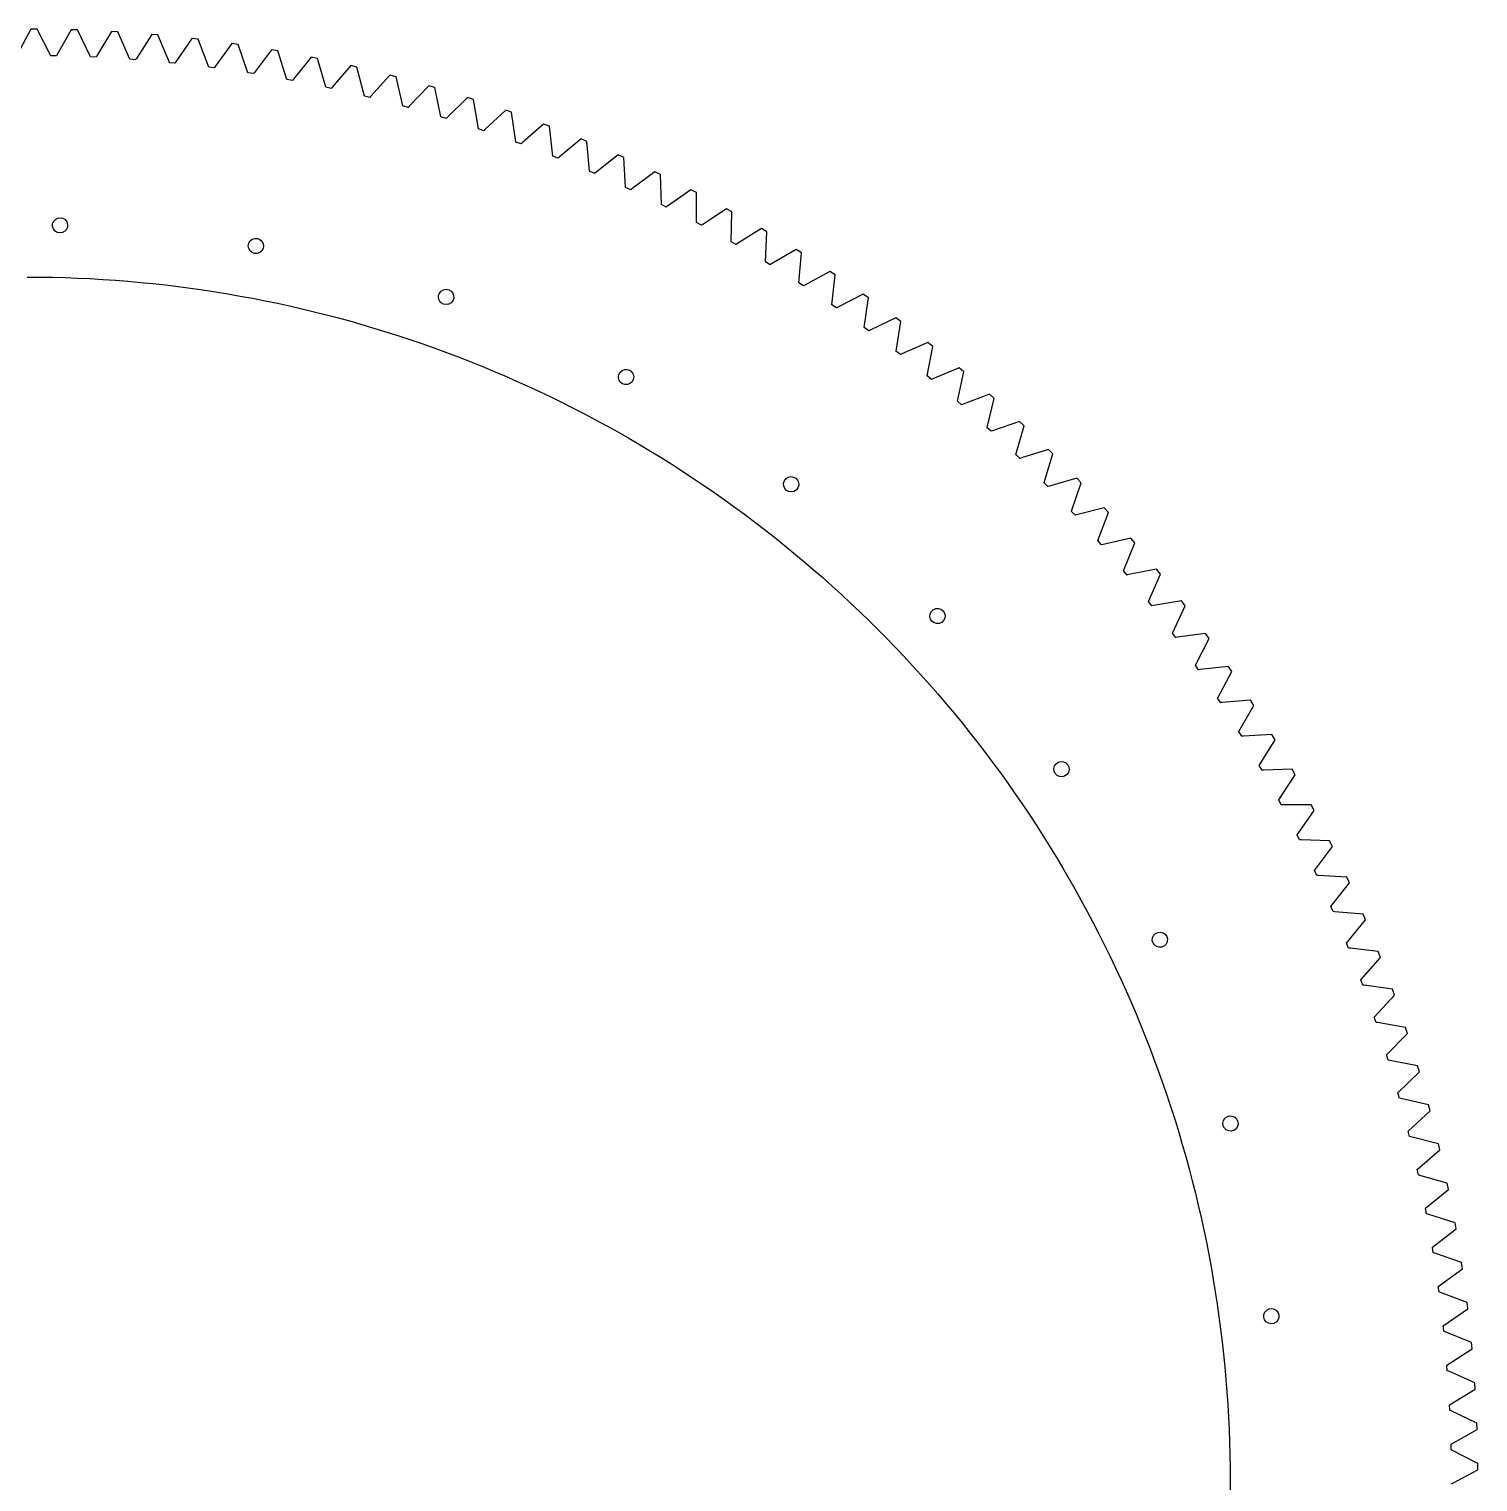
# Model space of a CAD drawing. Header units: metres. Extents: x -285 to 285, y -570 to 0.
# Drawn here: x 0.4 to 285.1, y -285.5 to 0 of the extents above; entities that cross this region are included whole.
import ezdxf

# ---------------------------------------------------------------- set-up
doc = ezdxf.new("R2010")
doc.units = ezdxf.units.M

msp = doc.modelspace()

# ---------------------------------------------------------------- linework, layer by layer
for p, q in [((0.70168, 0.00031), (-1.91145, -4.93893)), ((1.9407, -0.00543), (0.70168, 0.00031)), ((4.6405, -5.23967), (1.9407, -0.00543)), ((8.62764, -0.12938), (5.8782, -4.99408)), ((9.86604, -0.16956), (8.62764, -0.12938)), ((12.4193, -5.47685), (9.86604, -0.16956)), ((16.547, -0.47934), (13.6633, -5.26575)), ((17.7837, -0.55394), (16.547, -0.47934)), ((20.1885, -5.93015), (17.7837, -0.55394)), ((24.4535, -1.04932), (21.4379, -5.75371)), ((25.6877, -1.15826), (24.4535, -1.04932)), ((27.9421, -6.59924), (25.6877, -1.15826)), ((32.3411, -1.83887), (29.1959, -6.4576)), ((33.5718, -1.98207), (32.3411, -1.83887)), ((35.674, -7.48363), (33.5718, -1.98207)), ((40.2037, -2.84737), (36.9314, -7.37689)), ((41.43, -3.02472), (40.2037, -2.84737)), ((4.6404, -5.24591), (4.6405, -5.23967)), ((5.7356, -5.26619), (4.6404, -5.24591)), ((5.73572, -5.25998), (5.7356, -5.26619)), ((5.8782, -4.99408), (5.73572, -5.25998)), ((12.419, -5.48305), (12.4193, -5.47685)), ((13.5132, -5.53378), (12.419, -5.48305)), ((13.5135, -5.52759), (13.5132, -5.53378)), ((13.6633, -5.26575), (13.5135, -5.52759)), ((43.3785, -8.58258), (41.43, -3.02472)), ((48.0352, -4.07404), (44.6382, -8.51085)), ((49.2561, -4.28543), (48.0352, -4.07404)), ((51.0493, -9.89531), (49.2561, -4.28543)), ((55.8297, -5.51794), (52.3107, -9.85861)), ((57.0442, -5.76318), (55.8297, -5.51794)), ((20.188, -5.93634), (20.1885, -5.93015)), ((21.2804, -6.01747), (20.188, -5.93634)), ((21.2809, -6.01128), (21.2804, -6.01747)), ((21.4379, -5.75371), (21.2809, -6.01128)), ((27.9414, -6.60542), (27.9421, -6.59924)), ((29.0311, -6.7169), (27.9414, -6.60542)), ((29.0318, -6.71072), (29.0311, -6.7169)), ((29.1959, -6.4576), (29.0318, -6.71072)), ((35.6732, -7.48979), (35.674, -7.48363)), ((36.7594, -7.6315), (35.6732, -7.48979)), ((36.7603, -7.62534), (36.7594, -7.6315)), ((36.9314, -7.37689), (36.7603, -7.62534)), ((44.6382, -8.51085), (44.4603, -8.75446)), ((58.6808, -11.4207), (57.0442, -5.76318)), ((63.5809, -7.17796), (59.9426, -11.4191)), ((64.7882, -7.45686), (63.5809, -7.17796)), ((66.2668, -13.1577), (64.7882, -7.45686)), ((43.3775, -8.58873), (43.3785, -8.58258)), ((44.4593, -8.76059), (43.3775, -8.58873)), ((44.4603, -8.75446), (44.4593, -8.76059)), ((51.0482, -9.9014), (51.0493, -9.89531)), ((52.1248, -10.1033), (51.0482, -9.9014)), ((52.126, -10.0972), (52.1248, -10.1033)), ((52.3107, -9.85861), (52.126, -10.0972)), ((59.9426, -11.4191), (59.7514, -11.6525)), ((71.2831, -9.05281), (67.5282, -13.1912)), ((72.4821, -9.36517), (71.2831, -9.05281)), ((73.8017, -15.1049), (72.4821, -9.36517)), ((78.9301, -11.141), (75.0617, -15.1734)), ((80.1199, -11.4866), (78.9301, -11.141)), ((58.6795, -11.4268), (58.6808, -11.4207)), ((59.7501, -11.6585), (58.6795, -11.4268)), ((59.7514, -11.6525), (59.7501, -11.6585)), ((66.2654, -13.1638), (66.2668, -13.1577)), ((67.3291, -13.4251), (66.2654, -13.1638)), ((67.3306, -13.4191), (67.3291, -13.4251)), ((67.5282, -13.1912), (67.3306, -13.4191)), ((81.2795, -17.2608), (80.1199, -11.4866)), ((86.5161, -13.441), (82.5371, -17.3643)), ((87.6959, -13.8195), (86.5161, -13.441)), ((88.6945, -19.6238), (87.6959, -13.8195)), ((73.8001, -15.1109), (73.8017, -15.1049)), ((74.8562, -15.4018), (73.8001, -15.1109)), ((74.8578, -15.3958), (74.8562, -15.4018)), ((75.0617, -15.1734), (74.8578, -15.3958)), ((94.0353, -15.951), (89.9488, -19.7622)), ((95.2041, -16.3622), (94.0353, -15.951)), ((96.041, -22.1919), (95.2041, -16.3622)), ((81.2777, -17.2668), (81.2795, -17.2608)), ((82.3253, -17.5869), (81.2777, -17.2668)), ((82.3271, -17.5809), (82.3253, -17.5869)), ((82.5371, -17.3643), (82.3271, -17.5809)), ((88.6926, -19.6297), (88.6945, -19.6238)), ((89.7309, -19.9788), (88.6926, -19.6297)), ((89.7328, -19.9729), (89.7309, -19.9788)), ((89.9488, -19.7622), (89.7328, -19.9729)), ((101.482, -18.669), (97.2909, -22.3652)), ((102.639, -19.1125), (101.482, -18.669)), ((103.313, -24.9633), (102.639, -19.1125)), ((96.0389, -22.1977), (96.041, -22.1919)), ((97.067, -22.5756), (96.0389, -22.1977)), ((97.0692, -22.5697), (97.067, -22.5756)), ((97.2909, -22.3652), (97.0692, -22.5697)), ((108.85, -21.593), (104.558, -25.1712)), ((109.994, -22.0685), (108.85, -21.593)), ((110.506, -27.9357), (109.994, -22.0685)), ((103.311, -24.9691), (103.313, -24.9633)), ((104.328, -25.3753), (103.311, -24.9691)), ((104.331, -25.3696), (104.328, -25.3753)), ((104.558, -25.1712), (104.331, -25.3696)), ((116.134, -24.7207), (111.744, -28.1782)), ((117.264, -25.2278), (116.134, -24.7207)), ((117.613, -31.107), (117.264, -25.2278)), ((110.503, -27.9415), (110.506, -27.9357)), ((111.509, -28.3758), (110.503, -27.9415)), ((111.511, -28.3701), (111.509, -28.3758)), ((111.744, -28.1782), (111.511, -28.3701)), ((123.328, -28.0496), (118.844, -31.3838)), ((124.444, -28.5879), (123.328, -28.0496)), ((117.61, -31.1126), (117.613, -31.107)), ((118.603, -31.5748), (117.61, -31.1126)), ((118.844, -31.3838), (118.606, -31.5692)), ((124.629, -34.4746), (124.444, -28.5879)), ((118.606, -31.5692), (118.603, -31.5748)), ((130.427, -31.5772), (125.852, -34.7854)), ((131.527, -32.1464), (130.427, -31.5772)), ((131.548, -38.0359), (131.527, -32.1464)), ((5.98045, -37.152), (6.49568, -37.075)), ((6.49568, -37.075), (7.00616, -37.1789)), ((124.626, -34.4801), (124.629, -34.4746)), ((125.606, -34.9697), (124.626, -34.4801)), ((125.609, -34.9642), (125.606, -34.9697)), ((125.852, -34.7854), (125.609, -34.9642)), ((137.425, -35.3008), (132.762, -38.3806)), ((138.509, -35.9004), (137.425, -35.3008)), ((138.366, -41.7882), (138.509, -35.9004)), ((4.9729, -38.7962), (4.98653, -38.2755)), ((5.1382, -39.2903), (4.9729, -38.7962)), ((4.98653, -38.2755), (5.17746, -37.7908)), ((5.46249, -39.698), (5.1382, -39.2903)), ((5.17746, -37.7908), (5.52264, -37.4006)), ((5.90666, -39.9701), (5.46249, -39.698)), ((5.52264, -37.4006), (5.98045, -37.152)), ((6.41716, -40.074), (5.90666, -39.9701)), ((7.39018, -39.7484), (6.93237, -39.997)), ((7.00616, -37.1789), (7.45035, -37.4511)), ((7.73538, -39.3583), (7.39018, -39.7484)), ((7.45035, -37.4511), (7.77464, -37.8588)), ((7.9263, -38.8736), (7.73538, -39.3583)), ((7.77464, -37.8588), (7.93994, -38.3528)), ((7.93994, -38.3528), (7.9263, -38.8736)), ((131.545, -38.0414), (131.548, -38.0359)), ((132.511, -38.558), (131.545, -38.0414)), ((132.514, -38.5525), (132.511, -38.558)), ((132.762, -38.3806), (132.514, -38.5525)), ((144.317, -39.2175), (139.57, -42.1665)), ((145.384, -39.847), (144.317, -39.2175)), ((145.078, -45.7285), (145.384, -39.847)), ((6.93237, -39.997), (6.41716, -40.074)), ((43.4476, -42.607), (43.5425, -42.0948)), ((43.5336, -43.1208), (43.4476, -42.607)), ((43.5425, -42.0948), (43.8069, -41.6459)), ((43.8069, -41.6459), (44.2089, -41.3146)), ((44.2089, -41.3146), (44.7, -41.1407)), ((44.7, -41.1407), (45.2209, -41.1452)), ((45.2209, -41.1452), (45.7089, -41.3277)), ((45.7089, -41.3277), (46.105, -41.666)), ((46.105, -41.666), (46.3615, -42.1194)), ((46.4475, -42.6332), (46.3526, -43.1454)), ((46.3615, -42.1194), (46.4475, -42.6332)), ((138.363, -41.7936), (138.366, -41.7882)), ((139.315, -42.3369), (138.363, -41.7936)), ((139.318, -42.3315), (139.315, -42.3369)), ((139.57, -42.1665), (139.318, -42.3315)), ((43.7901, -43.5742), (43.5336, -43.1208)), ((44.1862, -43.9125), (43.7901, -43.5742)), ((44.6742, -44.095), (44.1862, -43.9125)), ((45.1951, -44.0995), (44.6742, -44.095)), ((45.6862, -43.9256), (45.1951, -44.0995)), ((46.0882, -43.5943), (45.6862, -43.9256)), ((46.3526, -43.1454), (46.0882, -43.5943)), ((151.097, -43.3243), (146.27, -46.1402)), ((152.146, -43.9832), (151.097, -43.3243)), ((151.677, -49.8539), (152.146, -43.9832)), ((145.074, -45.7338), (145.078, -45.7285)), ((146.01, -46.3034), (145.074, -45.7338)), ((146.013, -46.2981), (146.01, -46.3034)), ((146.27, -46.1402), (146.013, -46.2981)), ((157.76, -47.618), (152.857, -50.2986)), ((158.791, -48.3057), (157.76, -47.618)), ((158.158, -54.1612), (158.791, -48.3057)), ((0, -48.725), (2.47563, -48.738)), ((2.47563, -48.738), (4.951, -48.7768)), ((4.951, -48.7768), (7.42583, -48.8416)), ((7.42583, -48.8416), (9.89984, -48.9324)), ((9.89984, -48.9324), (12.3728, -49.049)), ((12.3728, -49.049), (14.8443, -49.1915)), ((14.8443, -49.1915), (17.3143, -49.3599)), ((17.3143, -49.3599), (19.7823, -49.5541)), ((19.7823, -49.5541), (22.2482, -49.7742)), ((22.2482, -49.7742), (24.7116, -50.0201)), ((24.7116, -50.0201), (27.1723, -50.2917)), ((27.1723, -50.2917), (29.6301, -50.5892)), ((29.6301, -50.5892), (32.0846, -50.9123)), ((32.0846, -50.9123), (34.5356, -51.2611)), ((34.5356, -51.2611), (36.9827, -51.6356)), ((81.3578, -51.4966), (81.8066, -51.2322)), ((81.8066, -51.2322), (82.3188, -51.1373)), ((82.3188, -51.1373), (82.8326, -51.2233)), ((82.8326, -51.2233), (83.2861, -51.4798)), ((151.673, -49.8591), (151.677, -49.8539)), ((152.593, -50.4545), (151.673, -49.8591)), ((152.596, -50.4492), (152.593, -50.4545)), ((152.857, -50.2986), (152.596, -50.4492)), ((36.9827, -51.6356), (39.4259, -52.0357)), ((39.4259, -52.0357), (41.8647, -52.4613)), ((41.8647, -52.4613), (44.2989, -52.9125)), ((44.2989, -52.9125), (46.7283, -53.3891)), ((46.7283, -53.3891), (49.1525, -53.8911)), ((49.1525, -53.8911), (51.5713, -54.4185)), ((80.8525, -52.3896), (81.0264, -51.8986)), ((80.8571, -52.9106), (80.8525, -52.3896)), ((81.0395, -53.3985), (80.8571, -52.9106)), ((81.0264, -51.8986), (81.3578, -51.4966)), ((81.3778, -53.7946), (81.0395, -53.3985)), ((81.8312, -54.0512), (81.3778, -53.7946)), ((82.345, -54.1371), (81.8312, -54.0512)), ((82.8573, -54.0422), (82.345, -54.1371)), ((83.3061, -53.7778), (82.8573, -54.0422)), ((83.2861, -51.4798), (83.6244, -51.8759)), ((83.6375, -53.3758), (83.3061, -53.7778)), ((83.6244, -51.8759), (83.8068, -52.3639)), ((83.8114, -52.8848), (83.6375, -53.3758)), ((83.8068, -52.3639), (83.8114, -52.8848)), ((158.155, -54.1663), (158.158, -54.1612)), ((159.057, -54.7869), (158.155, -54.1663)), ((164.302, -52.0952), (159.326, -54.6385)), ((165.313, -52.8114), (164.302, -52.0952)), ((164.518, -58.6469), (165.313, -52.8114)), ((51.5713, -54.4185), (53.9845, -54.9712)), ((53.9845, -54.9712), (56.3918, -55.5491)), ((56.3918, -55.5491), (58.7929, -56.1523)), ((58.7929, -56.1523), (61.1875, -56.7805)), ((61.1875, -56.7805), (63.5755, -57.4337)), ((159.061, -54.7818), (159.057, -54.7869)), ((159.326, -54.6385), (159.061, -54.7818)), ((170.717, -56.7525), (165.672, -59.1566)), ((171.707, -57.4965), (170.717, -56.7525)), ((63.5755, -57.4337), (65.9564, -58.112)), ((65.9564, -58.112), (68.3301, -58.8151)), ((68.3301, -58.8151), (70.6964, -59.5431)), ((70.6964, -59.5431), (73.0548, -60.2957)), ((164.514, -58.652), (164.518, -58.6469)), ((165.399, -59.2975), (164.514, -58.652)), ((165.403, -59.2924), (165.399, -59.2975)), ((165.672, -59.1566), (165.403, -59.2924)), ((170.75, -63.3078), (171.707, -57.4965)), ((73.0548, -60.2957), (75.4053, -61.0731)), ((75.4053, -61.0731), (77.7475, -61.875)), ((77.7475, -61.875), (80.0812, -62.7014)), ((80.0812, -62.7014), (82.4061, -63.5522)), ((176.999, -61.5864), (171.89, -63.8493)), ((176.851, -68.14), (177.969, -62.3576)), ((177.969, -62.3576), (176.999, -61.5864)), ((82.4061, -63.5522), (84.7219, -64.4273)), ((84.7219, -64.4273), (87.0285, -65.3266)), ((87.0285, -65.3266), (89.3255, -66.25)), ((170.746, -63.3127), (170.75, -63.3078)), ((171.613, -63.9825), (170.746, -63.3127)), ((171.617, -63.9776), (171.613, -63.9825)), ((171.89, -63.8493), (171.617, -63.9776)), ((89.3255, -66.25), (91.6127, -67.1974)), ((91.6127, -67.1974), (93.8899, -68.1687)), ((93.8899, -68.1687), (96.1568, -69.1638)), ((116.19, -68.4185), (116.267, -67.9032)), ((116.293, -68.929), (116.19, -68.4185)), ((116.267, -67.9032), (116.515, -67.4454)), ((116.515, -67.4454), (116.905, -67.1003)), ((116.905, -67.1003), (117.39, -66.9093)), ((117.39, -66.9093), (117.911, -66.8957)), ((117.911, -66.8957), (118.405, -67.061)), ((118.405, -67.061), (118.812, -67.3853)), ((118.812, -67.3853), (119.085, -67.8295)), ((119.085, -67.8295), (119.189, -68.3399)), ((119.189, -68.3399), (119.112, -68.8552)), ((176.847, -68.1448), (176.851, -68.14)), ((177.694, -68.8385), (176.847, -68.1448)), ((183.145, -66.593), (177.975, -68.713)), ((182.814, -73.14), (184.093, -67.3909)), ((184.093, -67.3909), (183.145, -66.593)), ((96.1568, -69.1638), (98.4131, -70.1825)), ((98.4131, -70.1825), (100.659, -71.2249)), ((100.659, -71.2249), (102.893, -72.2907)), ((116.566, -69.3731), (116.293, -68.929)), ((116.973, -69.6974), (116.566, -69.3731)), ((117.467, -69.8627), (116.973, -69.6974)), ((117.988, -69.8491), (117.467, -69.8627)), ((118.473, -69.6582), (117.988, -69.8491)), ((118.863, -69.313), (118.473, -69.6582)), ((119.112, -68.8552), (118.863, -69.313)), ((177.698, -68.8337), (177.694, -68.8385)), ((177.975, -68.713), (177.698, -68.8337)), ((102.893, -72.2907), (105.116, -73.3798)), ((105.116, -73.3798), (107.328, -74.4922)), ((182.81, -73.1447), (182.814, -73.14)), ((183.638, -73.8617), (182.81, -73.1447)), ((183.643, -73.857), (183.638, -73.8617)), ((183.922, -73.744), (183.643, -73.857)), ((189.149, -71.7686), (183.922, -73.744)), ((188.637, -78.3038), (190.075, -72.5925)), ((190.075, -72.5925), (189.149, -71.7686)), ((107.328, -74.4922), (109.528, -75.6277)), ((109.528, -75.6277), (111.716, -76.7861)), ((111.716, -76.7861), (113.892, -77.9674)), ((113.892, -77.9674), (116.055, -79.1714)), ((116.055, -79.1714), (118.205, -80.398)), ((188.633, -78.3084), (188.637, -78.3038)), ((189.441, -79.0481), (188.633, -78.3084)), ((189.445, -79.0435), (189.441, -79.0481)), ((189.727, -78.9384), (189.445, -79.0435)), ((195.007, -77.109), (189.727, -78.9384)), ((194.313, -83.6275), (195.91, -77.9584)), ((195.91, -77.9584), (195.007, -77.109)), ((118.205, -80.398), (120.343, -81.647)), ((120.343, -81.647), (122.467, -82.9184)), ((200.715, -82.6102), (195.386, -84.2921)), ((201.593, -83.4844), (200.715, -82.6102)), ((122.467, -82.9184), (124.578, -84.2119)), ((124.578, -84.2119), (126.675, -85.5275)), ((126.675, -85.5275), (128.758, -86.865)), ((194.309, -83.6319), (194.313, -83.6275)), ((195.096, -84.3938), (194.309, -83.6319)), ((195.1, -84.3894), (195.096, -84.3938)), ((195.386, -84.2921), (195.1, -84.3894)), ((199.84, -89.1069), (201.593, -83.4844)), ((128.758, -86.865), (130.828, -88.2242)), ((130.828, -88.2242), (132.882, -89.6049)), ((148.818, -88.7658), (149.135, -88.3525)), ((149.135, -88.3525), (149.574, -88.0726)), ((149.574, -88.0726), (150.083, -87.9599)), ((150.083, -87.9599), (150.599, -88.0279)), ((150.599, -88.0279), (151.061, -88.2684)), ((151.061, -88.2684), (151.413, -88.6525)), ((206.267, -88.268), (200.894, -89.8011)), ((207.121, -89.1662), (206.267, -88.268)), ((132.882, -89.6049), (134.923, -91.0072)), ((134.923, -91.0072), (136.948, -92.4307)), ((148.661, -89.2627), (148.818, -88.7658)), ((148.684, -89.7831), (148.661, -89.2627)), ((148.883, -90.2644), (148.684, -89.7831)), ((149.235, -90.6485), (148.883, -90.2644)), ((149.697, -90.889), (149.235, -90.6485)), ((150.214, -90.957), (149.697, -90.889)), ((150.722, -90.8443), (150.214, -90.957)), ((151.162, -90.5644), (150.722, -90.8443)), ((151.479, -90.1511), (151.162, -90.5644)), ((151.413, -88.6525), (151.613, -89.1338)), ((151.635, -89.6542), (151.479, -90.1511)), ((151.613, -89.1338), (151.635, -89.6542)), ((199.835, -89.1113), (199.84, -89.1069)), ((200.601, -89.8947), (199.835, -89.1113)), ((200.605, -89.8904), (200.601, -89.8947)), ((200.894, -89.8011), (200.605, -89.8904)), ((205.212, -94.7378), (207.121, -89.1662)), ((136.948, -92.4307), (138.959, -93.8754)), ((138.959, -93.8754), (140.954, -95.341)), ((211.66, -94.0779), (206.246, -95.4611)), ((212.488, -94.9995), (211.66, -94.0779)), ((140.954, -95.341), (142.934, -96.8275)), ((142.934, -96.8275), (144.898, -98.3345)), ((205.207, -94.7421), (205.212, -94.7378)), ((205.951, -95.5465), (205.207, -94.7421)), ((205.955, -95.5423), (205.951, -95.5465)), ((206.246, -95.4611), (205.955, -95.5423)), ((210.425, -100.516), (212.488, -94.9995)), ((144.898, -98.3345), (146.846, -99.8621)), ((146.846, -99.8621), (148.778, -101.41)), ((148.778, -101.41), (150.694, -102.978)), ((210.421, -100.52), (210.425, -100.516)), ((211.141, -101.345), (210.421, -100.52)), ((211.146, -101.341), (211.141, -101.345)), ((211.439, -101.268), (211.146, -101.341)), ((216.889, -100.036), (211.439, -101.268)), ((215.476, -106.437), (217.691, -100.98)), ((217.691, -100.98), (216.889, -100.036)), ((150.694, -102.978), (152.593, -104.566)), ((152.593, -104.566), (154.475, -106.174)), ((154.475, -106.174), (156.341, -107.801)), ((156.341, -107.801), (158.189, -109.448)), ((215.471, -106.441), (215.476, -106.437)), ((216.169, -107.285), (215.471, -106.441)), ((216.174, -107.281), (216.169, -107.285)), ((216.468, -107.216), (216.174, -107.281)), ((221.951, -106.136), (216.468, -107.216)), ((220.36, -112.496), (222.727, -107.102)), ((222.727, -107.102), (221.951, -106.136)), ((158.189, -109.448), (160.021, -111.114)), ((160.021, -111.114), (161.834, -112.8)), ((161.834, -112.8), (163.63, -114.504)), ((177.704, -114.464), (178.082, -114.105)), ((178.082, -114.105), (178.56, -113.897)), ((178.56, -113.897), (179.08, -113.866)), ((179.08, -113.866), (179.58, -114.014)), ((179.58, -114.014), (179.998, -114.323)), ((220.355, -112.499), (220.36, -112.496)), ((221.029, -113.363), (220.355, -112.499)), ((221.034, -113.359), (221.029, -113.363)), ((221.33, -113.302), (221.034, -113.359)), ((226.841, -112.375), (221.33, -113.302)), ((225.074, -118.688), (227.589, -113.362)), ((227.589, -113.362), (226.841, -112.375)), ((163.63, -114.504), (165.408, -116.227)), ((165.408, -116.227), (167.167, -117.968)), ((177.413, -115.447), (177.472, -114.93)), ((177.535, -115.954), (177.413, -115.447)), ((177.472, -114.93), (177.704, -114.464)), ((177.822, -116.388), (177.535, -115.954)), ((178.241, -116.698), (177.822, -116.388)), ((178.74, -116.846), (178.241, -116.698)), ((179.26, -116.814), (178.74, -116.846)), ((179.738, -116.607), (179.26, -116.814)), ((180.116, -116.248), (179.738, -116.607)), ((179.998, -114.323), (180.286, -114.758)), ((180.349, -115.782), (180.116, -116.248)), ((180.286, -114.758), (180.407, -115.264)), ((180.407, -115.264), (180.349, -115.782)), ((167.167, -117.968), (168.909, -119.728)), ((168.909, -119.728), (170.632, -121.506)), ((225.069, -118.692), (225.074, -118.688)), ((225.719, -119.574), (225.069, -118.692)), ((225.724, -119.57), (225.719, -119.574)), ((226.022, -119.521), (225.724, -119.57)), ((231.556, -118.748), (226.022, -119.521)), ((229.614, -125.009), (232.276, -119.755)), ((232.276, -119.755), (231.556, -118.748)), ((170.632, -121.506), (172.336, -123.301)), ((172.336, -123.301), (174.021, -125.115)), ((174.021, -125.115), (175.687, -126.946)), ((229.609, -125.012), (229.614, -125.009)), ((230.234, -125.912), (229.609, -125.012)), ((236.091, -125.249), (230.538, -125.868)), ((236.784, -126.276), (236.091, -125.249)), ((175.687, -126.946), (177.334, -128.794)), ((230.239, -125.909), (230.234, -125.912)), ((230.538, -125.868), (230.239, -125.909)), ((233.977, -131.454), (236.784, -126.276)), ((177.334, -128.794), (178.962, -130.66)), ((178.962, -130.66), (180.569, -132.543)), ((180.569, -132.543), (182.157, -134.442)), ((233.971, -131.457), (233.977, -131.454)), ((234.571, -132.374), (233.971, -131.457)), ((234.576, -132.37), (234.571, -132.374)), ((234.876, -132.338), (234.576, -132.37)), ((240.445, -131.873), (234.876, -132.338)), ((238.158, -138.017), (241.108, -132.92)), ((241.108, -132.92), (240.445, -131.873)), ((182.157, -134.442), (183.725, -136.358)), ((183.725, -136.358), (185.273, -138.29)), ((185.273, -138.29), (186.801, -140.238)), ((238.153, -138.02), (238.158, -138.017)), ((238.727, -138.953), (238.153, -138.02)), ((238.732, -138.95), (238.727, -138.953)), ((239.033, -138.927), (238.732, -138.95)), ((244.612, -138.617), (239.033, -138.927)), ((242.156, -144.694), (245.247, -139.681)), ((245.247, -139.681), (244.612, -138.617)), ((186.801, -140.238), (188.308, -142.202)), ((188.308, -142.202), (189.794, -144.182)), ((189.794, -144.182), (191.26, -146.177)), ((201.774, -145.29), (201.913, -144.788)), ((201.815, -145.809), (201.774, -145.29)), ((201.913, -144.788), (202.216, -144.364)), ((202.216, -144.364), (202.645, -144.069)), ((202.645, -144.069), (203.149, -143.939)), ((203.149, -143.939), (203.668, -143.988)), ((203.668, -143.988), (204.138, -144.213)), ((204.138, -144.213), (204.503, -144.584)), ((204.503, -144.584), (204.719, -145.058)), ((204.76, -145.578), (204.621, -146.08)), ((204.719, -145.058), (204.76, -145.578)), ((242.15, -144.697), (242.156, -144.694)), ((242.698, -145.646), (242.15, -144.697)), ((248.591, -145.473), (243.005, -145.628)), ((249.195, -146.555), (248.591, -145.473)), ((191.26, -146.177), (192.705, -148.187)), ((192.705, -148.187), (194.128, -150.213)), ((202.031, -146.284), (201.815, -145.809)), ((202.396, -146.655), (202.031, -146.284)), ((202.866, -146.879), (202.396, -146.655)), ((203.385, -146.929), (202.866, -146.879)), ((203.889, -146.799), (203.385, -146.929)), ((204.318, -146.504), (203.889, -146.799)), ((204.621, -146.08), (204.318, -146.504)), ((242.704, -145.643), (242.698, -145.646)), ((243.005, -145.628), (242.704, -145.643)), ((245.966, -151.48), (249.195, -146.555)), ((194.128, -150.213), (195.53, -152.253)), ((195.53, -152.253), (196.911, -154.308)), ((245.961, -151.483), (245.966, -151.48)), ((246.482, -152.446), (245.961, -151.483)), ((246.487, -152.444), (246.482, -152.446)), ((246.789, -152.437), (246.487, -152.444)), ((252.377, -152.437), (246.789, -152.437)), ((249.587, -158.369), (252.951, -153.535)), ((252.951, -153.535), (252.377, -152.437)), ((196.911, -154.308), (198.27, -156.377)), ((198.27, -156.377), (199.608, -158.46)), ((199.608, -158.46), (200.924, -160.558)), ((249.581, -158.372), (249.587, -158.369)), ((250.075, -159.349), (249.581, -158.372)), ((250.081, -159.347), (250.075, -159.349)), ((250.382, -159.348), (250.081, -159.347)), ((255.968, -159.504), (250.382, -159.348)), ((256.512, -160.618), (255.968, -159.504)), ((200.924, -160.558), (202.217, -162.668)), ((202.217, -162.668), (203.488, -164.793)), ((253.014, -165.356), (256.512, -160.618)), ((203.488, -164.793), (204.737, -166.93)), ((253.008, -165.359), (253.014, -165.356)), ((253.475, -166.35), (253.008, -165.359)), ((204.737, -166.93), (205.964, -169.081)), ((253.481, -166.347), (253.475, -166.35)), ((253.782, -166.357), (253.481, -166.347)), ((259.362, -166.668), (253.782, -166.357)), ((256.246, -172.436), (259.874, -167.796)), ((259.874, -167.796), (259.362, -166.668)), ((205.964, -169.081), (207.168, -171.244)), ((207.168, -171.244), (208.349, -173.42)), ((208.349, -173.42), (209.508, -175.607)), ((256.24, -172.438), (256.246, -172.436)), ((256.679, -173.442), (256.24, -172.438)), ((256.685, -173.439), (256.679, -173.442)), ((256.986, -173.458), (256.685, -173.439)), ((262.554, -173.924), (256.986, -173.458)), ((263.035, -175.066), (262.554, -173.924)), ((209.508, -175.607), (210.643, -177.807)), ((259.28, -179.602), (263.035, -175.066)), ((210.643, -177.807), (211.756, -180.019)), ((221.125, -179.096), (221.166, -178.576)), ((221.265, -179.598), (221.125, -179.096)), ((221.166, -178.576), (221.382, -178.102)), ((221.567, -180.022), (221.265, -179.598)), ((221.382, -178.102), (221.747, -177.731)), ((221.747, -177.731), (222.218, -177.506)), ((222.218, -177.506), (222.736, -177.456)), ((222.736, -177.456), (223.241, -177.587)), ((223.241, -177.587), (223.67, -177.882)), ((223.855, -179.801), (223.49, -180.173)), ((223.67, -177.882), (223.972, -178.306)), ((224.071, -179.327), (223.855, -179.801)), ((223.972, -178.306), (224.112, -178.808)), ((224.112, -178.808), (224.071, -179.327)), ((259.274, -179.605), (259.28, -179.602)), ((259.685, -180.62), (259.274, -179.605)), ((211.756, -180.019), (212.845, -182.242)), ((212.845, -182.242), (213.911, -184.477)), ((221.997, -180.317), (221.567, -180.022)), ((222.501, -180.447), (221.997, -180.317)), ((223.019, -180.397), (222.501, -180.447)), ((223.49, -180.173), (223.019, -180.397)), ((259.691, -180.618), (259.685, -180.62)), ((259.991, -180.645), (259.691, -180.618)), ((265.544, -181.265), (259.991, -180.645)), ((262.113, -186.851), (265.993, -182.42)), ((265.993, -182.42), (265.544, -181.265)), ((213.911, -184.477), (214.953, -186.722)), ((214.953, -186.722), (215.972, -188.979)), ((262.107, -186.853), (262.113, -186.851)), ((262.49, -187.879), (262.107, -186.853)), ((262.496, -187.877), (262.49, -187.879)), ((262.795, -187.912), (262.496, -187.877)), ((268.329, -188.687), (262.795, -187.912)), ((215.972, -188.979), (216.967, -191.246)), ((216.967, -191.246), (217.938, -193.523)), ((264.744, -194.175), (268.746, -189.854)), ((268.746, -189.854), (268.329, -188.687)), ((217.938, -193.523), (218.885, -195.81)), ((218.885, -195.81), (219.809, -198.107)), ((264.738, -194.177), (264.744, -194.175)), ((265.092, -195.214), (264.738, -194.177)), ((265.098, -195.212), (265.092, -195.214)), ((265.396, -195.255), (265.098, -195.212)), ((270.907, -196.183), (265.396, -195.255)), ((271.291, -197.361), (270.907, -196.183)), ((219.809, -198.107), (220.708, -200.414)), ((267.17, -201.569), (271.291, -197.361)), ((220.708, -200.414), (221.583, -202.729)), ((267.164, -201.571), (267.17, -201.569)), ((267.489, -202.617), (267.164, -201.571)), ((267.495, -202.616), (267.489, -202.617)), ((267.792, -202.667), (267.495, -202.616)), ((273.275, -203.748), (267.792, -202.667)), ((221.583, -202.729), (222.434, -205.054)), ((222.434, -205.054), (223.26, -207.388)), ((269.39, -209.029), (273.626, -204.937)), ((273.626, -204.937), (273.275, -203.748)), ((223.26, -207.388), (224.062, -209.73)), ((224.062, -209.73), (224.84, -212.081)), ((269.384, -209.03), (269.39, -209.029)), ((269.68, -210.085), (269.384, -209.03)), ((269.686, -210.083), (269.68, -210.085)), ((269.981, -210.143), (269.686, -210.083)), ((275.431, -211.376), (269.981, -210.143)), ((224.84, -212.081), (225.592, -214.439)), ((235.113, -214.486), (235.4, -214.052)), ((235.4, -214.052), (235.819, -213.742)), ((235.819, -213.742), (236.319, -213.594)), ((236.319, -213.594), (236.839, -213.626)), ((236.839, -213.626), (237.316, -213.834)), ((237.316, -213.834), (237.694, -214.192)), ((271.401, -216.547), (275.749, -212.574)), ((275.749, -212.574), (275.431, -211.376)), ((225.592, -214.439), (226.32, -216.805)), ((226.32, -216.805), (227.023, -219.179)), ((234.991, -214.993), (235.113, -214.486)), ((235.05, -215.51), (234.991, -214.993)), ((235.283, -215.977), (235.05, -215.51)), ((235.661, -216.335), (235.283, -215.977)), ((236.138, -216.543), (235.661, -216.335)), ((236.658, -216.575), (236.138, -216.543)), ((237.158, -216.427), (236.658, -216.575)), ((237.577, -216.117), (237.158, -216.427)), ((237.864, -215.682), (237.577, -216.117)), ((237.694, -214.192), (237.927, -214.658)), ((237.986, -215.176), (237.864, -215.682)), ((237.927, -214.658), (237.986, -215.176)), ((271.395, -216.548), (271.401, -216.547)), ((271.662, -217.611), (271.395, -216.548)), ((227.023, -219.179), (227.702, -221.56)), ((271.668, -217.609), (271.662, -217.611)), ((271.962, -217.677), (271.668, -217.609)), ((277.375, -219.061), (271.962, -217.677)), ((277.66, -220.267), (277.375, -219.061)), ((227.702, -221.56), (228.355, -223.948)), ((273.203, -224.117), (277.66, -220.267)), ((228.355, -223.948), (228.983, -226.343)), ((273.197, -224.119), (273.203, -224.117)), ((273.434, -225.188), (273.197, -224.119)), ((273.44, -225.187), (273.434, -225.188)), ((273.732, -225.263), (273.44, -225.187)), ((279.105, -226.797), (273.732, -225.263)), ((228.983, -226.343), (229.586, -228.744)), ((274.794, -231.736), (279.356, -228.011)), ((279.356, -228.011), (279.105, -226.797)), ((229.586, -228.744), (230.164, -231.151)), ((230.164, -231.151), (230.717, -233.564)), ((230.717, -233.564), (231.244, -235.983)), ((274.788, -231.737), (274.794, -231.736)), ((274.995, -232.812), (274.788, -231.737)), ((275.001, -232.811), (274.995, -232.812)), ((275.29, -232.896), (275.001, -232.811)), ((280.619, -234.579), (275.29, -232.896)), ((231.244, -235.983), (231.746, -238.407)), ((276.172, -239.395), (280.836, -235.798)), ((280.836, -235.798), (280.619, -234.579)), ((231.746, -238.407), (232.223, -240.837)), ((276.166, -239.396), (276.172, -239.395)), ((276.343, -240.477), (276.166, -239.396)), ((232.223, -240.837), (232.674, -243.271)), ((276.349, -240.476), (276.343, -240.477)), ((276.636, -240.568), (276.349, -240.476)), ((281.916, -242.399), (276.636, -240.568)), ((282.099, -243.624), (281.916, -242.399)), ((232.674, -243.271), (233.1, -245.71)), ((277.337, -247.09), (282.099, -243.624)), ((233.1, -245.71), (233.5, -248.153)), ((233.5, -248.153), (233.874, -250.6)), ((277.331, -247.091), (277.337, -247.09)), ((277.477, -248.176), (277.331, -247.091)), ((277.484, -248.175), (277.477, -248.176)), ((277.768, -248.276), (277.484, -248.175)), ((282.995, -250.252), (277.768, -248.276)), ((233.874, -250.6), (234.223, -253.051)), ((283.144, -251.482), (282.995, -250.252)), ((234.223, -253.051), (234.546, -255.505)), ((243.048, -253.138), (243.071, -252.617)), ((243.205, -253.634), (243.048, -253.138)), ((243.071, -252.617), (243.27, -252.136)), ((243.522, -254.048), (243.205, -253.634)), ((243.27, -252.136), (243.622, -251.752)), ((243.961, -254.328), (243.522, -254.048)), ((243.622, -251.752), (244.084, -251.511)), ((244.084, -251.511), (244.601, -251.443)), ((244.601, -251.443), (245.109, -251.556)), ((245.109, -251.556), (245.549, -251.836)), ((245.8, -253.748), (245.449, -254.132)), ((245.549, -251.836), (245.866, -252.249)), ((246, -253.266), (245.8, -253.748)), ((245.866, -252.249), (246.023, -252.746)), ((246.023, -252.746), (246, -253.266)), ((278.287, -254.814), (283.144, -251.482)), ((234.546, -255.505), (234.844, -257.963)), ((244.47, -254.44), (243.961, -254.328)), ((244.986, -254.372), (244.47, -254.44)), ((245.449, -254.132), (244.986, -254.372)), ((278.281, -254.815), (278.287, -254.814)), ((278.398, -255.904), (278.281, -254.815)), ((278.404, -255.903), (278.398, -255.904)), ((278.685, -256.011), (278.404, -255.903)), ((283.855, -258.132), (278.685, -256.011)), ((234.844, -257.963), (235.115, -260.424)), ((279.023, -262.561), (283.97, -259.366)), ((283.97, -259.366), (283.855, -258.132)), ((235.115, -260.424), (235.361, -262.887)), ((279.016, -262.562), (279.023, -262.561)), ((279.103, -263.654), (279.016, -262.562)), ((235.361, -262.887), (235.581, -265.353)), ((235.581, -265.353), (235.776, -267.821)), ((279.109, -263.653), (279.103, -263.654)), ((279.387, -263.769), (279.109, -263.653)), ((284.496, -266.033), (279.387, -263.769)), ((235.776, -267.821), (235.944, -270.291)), ((279.542, -270.326), (284.576, -267.27)), ((284.576, -267.27), (284.496, -266.033)), ((235.944, -270.291), (236.086, -272.763)), ((279.536, -270.327), (279.542, -270.326)), ((279.592, -271.421), (279.536, -270.327)), ((236.086, -272.763), (236.203, -275.236)), ((279.598, -271.42), (279.592, -271.421)), ((279.873, -271.544), (279.598, -271.42)), ((284.917, -273.949), (279.873, -271.544)), ((284.963, -275.187), (284.917, -273.949)), ((236.203, -275.236), (236.294, -277.71)), ((279.846, -278.103), (284.963, -275.187)), ((236.294, -277.71), (236.359, -280.184)), ((279.865, -279.198), (279.84, -278.103)), ((279.84, -278.103), (279.846, -278.103)), ((279.871, -279.198), (279.865, -279.198)), ((280.143, -279.329), (279.871, -279.198)), ((285.118, -281.874), (280.143, -279.329)), ((236.359, -280.184), (236.397, -282.66)), ((285.129, -283.113), (285.118, -281.874)), ((236.397, -282.66), (236.41, -285.135)), ((236.41, -285.135), (236.397, -287.611)), ((279.933, -285.885), (285.129, -283.113))]:
    msp.add_line(p, q)

doc.saveas('drawing.dxf')
